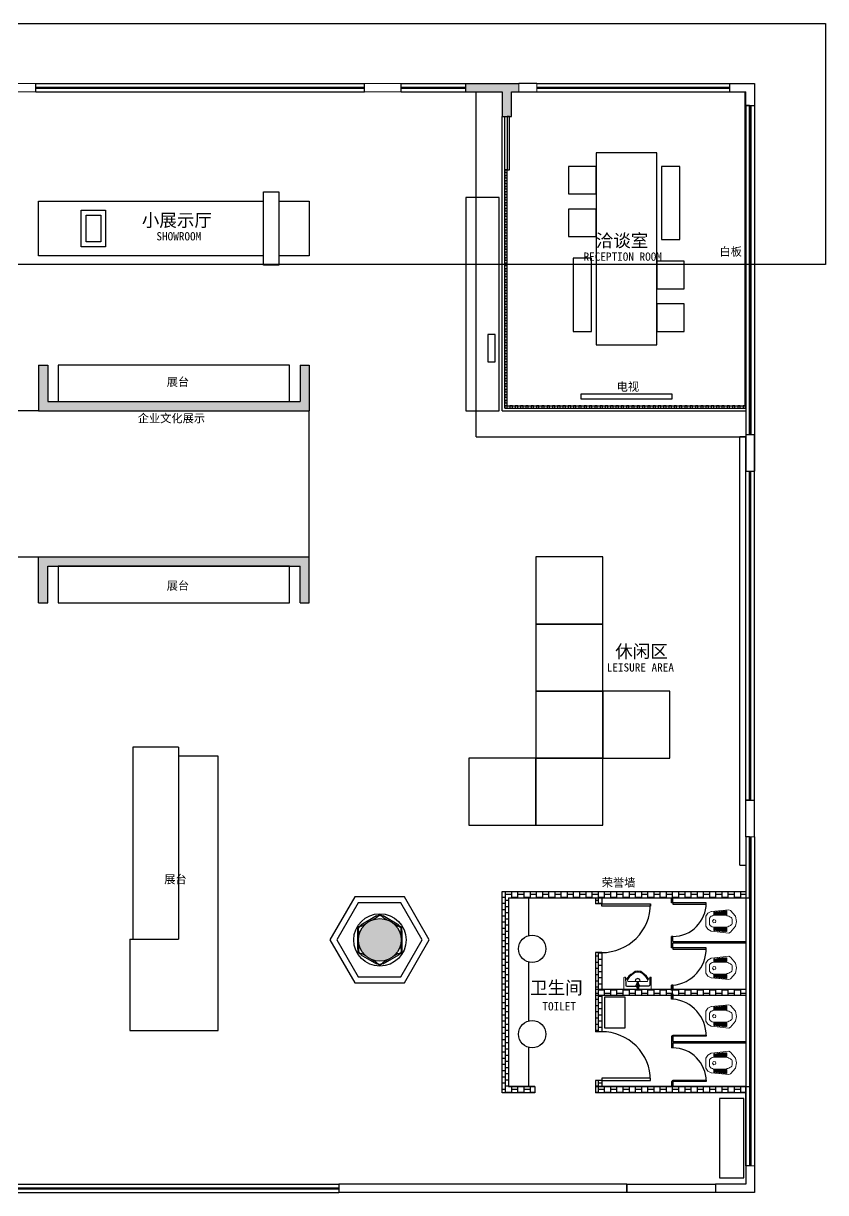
# Model space of a CAD drawing. Header units: millimetres. Extents: x 5625199 to 7433318, y -3316392 to -2552493.
# Drawn here: x 6114586 to 6127761, y -2654519 to -2635334 of the extents above; entities that cross this region are included whole.
import ezdxf

# ---------------------------------------------------------------- set-up
doc = ezdxf.new("R2010")
doc.units = ezdxf.units.MM
for name, color, linetype in [('155', 155, 'Continuous'), ('250', 250, 'Continuous'), ('PL-固定家具', 155, 'Continuous'), ('PL-固定落地', 155, 'Continuous'), ('PL-文字标注', 2, 'Continuous'), ('PL-新建墙体', 5, 'Continuous'), ('PL-活动家具', 15, 'Continuous'), ('PL-门', 4, 'Continuous')]:
    doc.layers.add(name, color=color, linetype=linetype)
doc.styles.add('黑体', font='simhei.ttf')
pattern_1 = [(90, (472834.33, -473759.71), (-101.6, 6e-15), []), (180, (472834.33, -473759.71), (-101.6, -50.8), [101.6, -101.6])]

# ---------------------------------------------------------------- blocks, each defined once
blk = doc.blocks.new('GRDRDRD')
at = {"lineweight": 9}
for points in [[(5099847, -2519310), (5099792, -2519279), (5099760, -2519231), (5099760, -2519145), (5099760, -2519066), (5099792, -2519018), (5099847, -2518987)], [(5099839, -2519073), (5099847, -2519066), (5099863, -2519058), (5099871, -2519058), (5099886, -2519050), (5100100, -2519050)], [(5099847, -2518987), (5099855, -2518987)], [(5100139, -2518955), (5099855, -2518987)], [(5100100, -2519050), (5100107, -2519050)], [(5100107, -2519050), (5100123, -2519058), (5100139, -2519066), (5100155, -2519073), (5100163, -2519081), (5100178, -2519089), (5100186, -2519097)], [(5100139, -2518955), (5100163, -2518971)], [(5100163, -2518971), (5100250, -2519066), (5100265, -2519145), (5100250, -2519231), (5100163, -2519326)], [(5099823, -2519097), (5099839, -2519073)], [(5099823, -2519200), (5099823, -2519097)], [(5099839, -2519223), (5099823, -2519200)], [(5100107, -2519247), (5100100, -2519247), (5099886, -2519247), (5099871, -2519239), (5099863, -2519239), (5099847, -2519231), (5099839, -2519223)], [(5100107, -2519239), (5100100, -2519247)], [(5100186, -2519200), (5100178, -2519208), (5100163, -2519216), (5100155, -2519223), (5100139, -2519231), (5100123, -2519239), (5100107, -2519239)], [(5100186, -2519097), (5100194, -2519113)], [(5100194, -2519176), (5100186, -2519200)], [(5100194, -2519176), (5100194, -2519113)], [(5100139, -2519334), (5099855, -2519310), (5099847, -2519310)], [(5100163, -2519326), (5100139, -2519334)]]:
    blk.add_lwpolyline(points, dxfattribs=at)
at = {"lineweight": 13}
for points in [[(5099894, -2518995), (5099910, -2518995), (5099910, -2519042), (5099894, -2519042)], [(5099926, -2518995), (5099942, -2518995), (5099942, -2519042), (5099926, -2519042)], [(5099950, -2518995), (5099965, -2518987), (5099965, -2519042), (5099950, -2519042)], [(5099981, -2518987), (5099997, -2518987), (5099997, -2519042), (5099981, -2519042)], [(5100013, -2518987), (5100021, -2518987), (5100021, -2519042), (5100013, -2519042)], [(5100052, -2519042), (5100036, -2519042), (5100036, -2518979), (5100052, -2518979)], [(5100084, -2519042), (5100068, -2519042), (5100068, -2518979), (5100084, -2518979)], [(5100107, -2519042), (5100100, -2519042), (5100100, -2518979), (5100107, -2518979)], [(5099894, -2519176), (5099878, -2519168), (5099871, -2519152), (5099878, -2519129), (5099894, -2519121), (5099918, -2519129), (5099926, -2519152), (5099918, -2519168)], [(5100084, -2519318), (5100068, -2519318), (5100068, -2519255), (5100084, -2519255)], [(5100100, -2519318), (5100100, -2519255), (5100107, -2519255), (5100107, -2519318)]]:
    blk.add_lwpolyline(points, close=True, dxfattribs=at)
for points in [[(5099894, -2519302), (5099894, -2519255), (5099910, -2519255), (5099910, -2519302)], [(5099926, -2519302), (5099926, -2519255), (5099942, -2519255), (5099942, -2519302)], [(5099950, -2519302), (5099950, -2519255), (5099965, -2519255), (5099965, -2519302)], [(5099981, -2519310), (5099981, -2519255), (5099997, -2519255), (5099997, -2519310)], [(5100013, -2519310), (5100013, -2519255), (5100021, -2519255), (5100021, -2519310)], [(5100036, -2519310), (5100036, -2519255), (5100052, -2519255), (5100052, -2519318), (5100036, -2519310)], [(5099910, -2519302), (5099894, -2519302)], [(5099942, -2519302), (5099926, -2519302)], [(5099965, -2519302), (5099950, -2519302)], [(5099997, -2519310), (5099981, -2519310)], [(5100021, -2519310), (5100013, -2519310)]]:
    blk.add_lwpolyline(points, dxfattribs=at)
blk = doc.blocks.new('SFSEEE')
at = {"lineweight": 9}
for points in [[(5103261, -2495352), (5103269, -2495352), (5103269, -2495375), (5103261, -2495375), (5103072, -2495375), (5103072, -2494925), (5103261, -2494925), (5103269, -2494933), (5103269, -2494949), (5103261, -2494949)], [(5103198, -2495139), (5103198, -2495012), (5103198, -2494989), (5103222, -2494981), (5103238, -2494973)], [(5103246, -2494949), (5103238, -2494957), (5103238, -2494965), (5103238, -2494973), (5103269, -2494996), (5103293, -2495012), (5103317, -2495036), (5103340, -2495075), (5103364, -2495107), (5103364, -2495123), (5103372, -2495154), (5103364, -2495178), (5103364, -2495202), (5103340, -2495233), (5103317, -2495265), (5103293, -2495289), (5103269, -2495304), (5103238, -2495328), (5103238, -2495336), (5103238, -2495344), (5103246, -2495352)], [(5103238, -2495328), (5103222, -2495320), (5103198, -2495312), (5103198, -2495296), (5103198, -2495162)]]:
    blk.add_lwpolyline(points, dxfattribs=at)
at = {"lineweight": 25}
for points in [[(5103261, -2494949), (5103143, -2494957), (5103127, -2494957), (5103119, -2494973), (5103119, -2495123)], [(5103222, -2494981), (5103230, -2494989), (5103261, -2495012), (5103285, -2495028), (5103301, -2495044), (5103332, -2495083), (5103348, -2495107), (5103356, -2495131), (5103356, -2495154), (5103356, -2495170), (5103348, -2495194), (5103332, -2495225), (5103301, -2495257), (5103285, -2495273), (5103261, -2495289), (5103230, -2495312), (5103222, -2495320)], [(5103072, -2495146), (5103096, -2495146), (5103104, -2495139)], [(5103104, -2495162), (5103096, -2495162), (5103072, -2495162), (5103072, -2495139)], [(5103261, -2495352), (5103143, -2495352), (5103127, -2495344), (5103119, -2495328), (5103119, -2495178)], [(5103159, -2495139), (5103159, -2495131)], [(5103159, -2495162), (5103159, -2495154)], [(5103167, -2495146), (5103175, -2495146), (5103182, -2495146)], [(5103167, -2495154), (5103175, -2495154), (5103182, -2495154)], [(5103175, -2495162), (5103175, -2495154)], [(5103182, -2495146), (5103190, -2495146), (5103190, -2495139), (5103190, -2495162), (5103190, -2495139), (5103190, -2495162), (5103182, -2495154)], [(5103198, -2495194), (5103230, -2495186), (5103246, -2495154), (5103230, -2495115), (5103198, -2495107)]]:
    blk.add_lwpolyline(points, dxfattribs=at)
for points in [[(5103072, -2495139), (5103072, -2495162), (5103072, -2495146)], [(5103127, -2495123), (5103111, -2495131), (5103104, -2495154), (5103111, -2495170), (5103127, -2495178), (5103151, -2495170), (5103159, -2495154), (5103151, -2495131)], [(5103143, -2495154), (5103135, -2495146), (5103127, -2495146), (5103119, -2495154), (5103127, -2495162), (5103135, -2495162)], [(5103175, -2495162), (5103175, -2495139), (5103167, -2495139), (5103167, -2495162)]]:
    blk.add_lwpolyline(points, close=True, dxfattribs=at)
blk = doc.blocks.new('G$CFB626B85')
at = {"layer": 'PL-活动家具'}
for points in [[(1100, 3300), (2200, 3300), (2200, 4400), (1100, 4400)], [(1100, 2200), (2200, 2200), (2200, 3300), (1100, 3300)], [(1100, 1100), (2200, 1100), (2200, 2200), (1100, 2200)], [(2200, 1100), (3300, 1100), (3300, 2200), (2200, 2200)], [(0, 0), (1100, 0), (1100, 1100), (0, 1100)], [(1100, 0), (2200, 0), (2200, 1100), (1100, 1100)]]:
    blk.add_lwpolyline(points, close=True, dxfattribs=at)

msp = doc.modelspace()

# ---------------------------------------------------------------- hatches: boundary and pattern name
at = {"layer": 'PL-新建墙体'}
h = msp.add_hatch(dxfattribs=at)
h.set_pattern_fill('AR-B88', color=250, scale=0.5, angle=90)
h.set_pattern_definition(pattern_1)
h.paths.add_polyline_path([(6104680.9, -2641539.37), (6104180.9, -2641539.37), (6104180.9, -2641689.37), (6104180.91, -2642089.37), (6104820.9, -2642089.37), (6104820.9, -2641689.37), (6107432.02, -2641689.37), (6107432.02, -2640939.37), (6107282.02, -2640939.37), (6107282.02, -2641539.37), (6104820.9, -2641539.37)])
h.paths.add_polyline_path([(6104180.9, -2644089.37), (6104180.99, -2644239.37), (6104680.9, -2644239.37), (6104821.16, -2644239.37), (6107282.02, -2644239.37), (6107282.02, -2644839.37), (6107432.02, -2644839.37), (6107432.02, -2644089.37), (6104820.9, -2644089.37), (6104820.9, -2643689.37), (6104180.97, -2643689.37)])
h.paths.add_polyline_path([(6108032.02, -2644089.37), (6108032.02, -2644839.37), (6108182.02, -2644839.37), (6108182.02, -2644239.37), (6112285.64, -2644239.37), (6112285.64, -2644839.37), (6112435.64, -2644839.37), (6112435.64, -2644089.37)])
h.paths.add_polyline_path([(6112435.64, -2641689.37), (6112435.64, -2640939.37), (6112285.64, -2640939.37), (6112285.64, -2641539.37), (6108182.02, -2641539.37), (6108182.02, -2640939.37), (6108032.02, -2640939.37), (6108032.02, -2641689.37)])
h.paths.add_polyline_path([(6119280.92, -2641689.37), (6119280.92, -2640939.37), (6119130.92, -2640939.37), (6119130.92, -2641539.37), (6114985.64, -2641539.37), (6114985.64, -2640939.37), (6114835.64, -2640939.37), (6114835.64, -2641689.37)])
h.paths.add_polyline_path([(6114835.64, -2644089.37), (6114835.64, -2644839.37), (6114985.64, -2644839.37), (6114985.64, -2644239.37), (6119130.92, -2644239.37), (6119130.92, -2644839.37), (6119280.92, -2644839.37), (6119280.92, -2644089.37)])
h.paths.add_polyline_path([(6121850.28, -2636319.26), (6121850.28, -2636379.26), (6121850.28, -2636399.26), (6121850.28, -2636459.26), (6122450.28, -2636459.26), (6122450.28, -2636859.26), (6122600.28, -2636859.26), (6122600.28, -2636459.26), (6122720.87, -2636459.26), (6122720.87, -2636319.26)])
h.paths.add_polyline_path([(6120790.8, -2650372.82, 1), (6120090.8, -2650372.82, 1)])
h.paths.add_polyline_path([(6106670.87, -2652549.44, 1), (6105970.87, -2652549.44, 1)])
h = msp.add_hatch(dxfattribs=at)
h.set_pattern_fill('AR-B88', color=250, scale=0.5, angle=90)
h.set_pattern_definition(pattern_1)
h.paths.add_polyline_path([(6126450.45, -2649579.07), (6122450.28, -2649579.05), (6122450.28, -2652879.44), (6122984.49, -2652879.44), (6122984.49, -2652779.33), (6122550.49, -2652779.33), (6122550.49, -2649681.16), (6126450.45, -2649681.18)])
h.paths.add_polyline_path([(6126450.45, -2651180.24), (6123984.49, -2651180.24), (6123984.49, -2651280.24), (6126450.45, -2651280.24)])
h.paths.add_polyline_path([(6124084.49, -2651180.24), (6124084.49, -2650580.93), (6123984.49, -2650580.93), (6123984.49, -2651180.24)])
h.paths.add_polyline_path([(6123984.49, -2651280.24), (6123984.49, -2651879.34), (6124084.49, -2651879.34), (6124084.49, -2651280.24)])
h.paths.add_polyline_path([(6124084.49, -2649681.16), (6123984.49, -2649681.16), (6123984.49, -2649780.93), (6124084.49, -2649780.93), (6124084.49, -2649681.16)])
h.paths.add_polyline_path([(6124084.49, -2652779.33), (6124084.49, -2652679.34), (6123984.49, -2652679.34), (6123984.49, -2652779.33)])
h.paths.add_polyline_path([(6123984.49, -2652779.33), (6123984.49, -2652879.44), (6126450.44, -2652879.44), (6126450.44, -2652779.33), (6124084.49, -2652779.33)])

# ---------------------------------------------------------------- linework, layer by layer
at = {"color": 255, "lineweight": 9}
for p, q in [((6114188.78, -2636319.26), (6114788.78, -2636319.26)), ((6114188.78, -2636459.26), (6114788.78, -2636459.26)), ((6120188.78, -2636319.26), (6120788.78, -2636319.26)), ((6120188.78, -2636459.26), (6120788.78, -2636459.26)), ((6122720.87, -2636319.26), (6122720.87, -2636459.26)), ((6123020.87, -2636319.26), (6123020.87, -2636459.26)), ((6126590.46, -2648679.61), (6126450.45, -2648679.61)), ((6126590.46, -2654079.66), (6126450.46, -2654079.66)), ((6124495.45, -2654379.44), (6119767.71, -2654379.44)), ((6124495.45, -2654519.44), (6119767.71, -2654519.44))]:
    msp.add_line(p, q, dxfattribs=at)
at = {"color": 255}
for p, q in [((6114788.78, -2636459.26), (6114788.78, -2636319.26)), ((6120188.78, -2636459.26), (6120188.78, -2636319.26)), ((6120788.78, -2636459.26), (6120788.78, -2636319.26)), ((6126188.78, -2636459.26), (6126188.78, -2636319.26)), ((6119767.71, -2654379.44), (6119767.71, -2654519.44))]:
    msp.add_line(p, q, dxfattribs=at)
at = {"color": 250, "ltscale": 500}
for p, q in [((6114788.78, -2636319.26), (6120188.78, -2636319.26)), ((6114788.78, -2636459.26), (6120188.78, -2636459.26)), ((6120788.78, -2636319.26), (6121850.28, -2636319.26)), ((6120788.78, -2636459.26), (6121850.28, -2636459.26)), ((6123020.87, -2636319.26), (6126188.78, -2636319.26)), ((6123020.87, -2636459.26), (6126188.78, -2636459.26)), ((6126450.45, -2636679.44), (6126450.45, -2639847.35)), ((6126450.45, -2636679.44), (6126450.45, -2642079.44)), ((6126590.45, -2636679.44), (6126590.45, -2642079.44)), ((6126450.45, -2648079.44), (6126450.45, -2642679.44)), ((6126590.45, -2648079.44), (6126590.45, -2642679.44)), ((6126450.45, -2648679.61), (6126450.45, -2654079.61)), ((6126590.45, -2648679.61), (6126590.45, -2654079.61)), ((6107313.59, -2654379.44), (6119767.71, -2654379.44)), ((6107313.59, -2654519.44), (6119767.71, -2654519.44))]:
    msp.add_line(p, q, dxfattribs=at)
at = {"color": 3, "ltscale": 500}
for p, q in [((6114788.78, -2636379.26), (6120188.78, -2636379.26)), ((6114788.78, -2636399.26), (6120188.78, -2636399.26)), ((6120788.78, -2636379.26), (6121850.28, -2636379.26)), ((6120788.78, -2636399.26), (6121850.28, -2636399.26)), ((6123020.87, -2636379.26), (6126188.78, -2636379.26)), ((6123020.87, -2636399.26), (6126188.78, -2636399.26)), ((6126510.45, -2636679.44), (6126510.45, -2642079.44)), ((6126530.45, -2636679.44), (6126530.45, -2642079.44)), ((6126510.45, -2648079.44), (6126510.45, -2642679.44)), ((6126530.45, -2648079.44), (6126530.45, -2642679.44)), ((6126510.45, -2648679.61), (6126510.45, -2654079.61)), ((6126530.45, -2648679.61), (6126530.45, -2654079.61)), ((6107313.59, -2654439.44), (6119767.71, -2654439.44)), ((6107313.59, -2654459.44), (6119767.71, -2654459.44))]:
    msp.add_line(p, q, dxfattribs=at)
at = {"color": 255, "ltscale": 500}
for p, q in [((6123020.87, -2636319.26), (6122720.87, -2636319.26)), ((6122720.87, -2636459.26), (6123020.87, -2636459.26)), ((6126188.78, -2636319.26), (6126590.47, -2636319.26)), ((6126188.78, -2636459.26), (6126450.46, -2636459.26)), ((6126450.45, -2636679.44), (6126450.46, -2636459.26)), ((6126590.47, -2636319.26), (6126590.45, -2636679.44)), ((6126450.45, -2636679.44), (6126590.45, -2636679.44)), ((6126450.45, -2642079.44), (6126590.45, -2642079.44)), ((6126450.45, -2642679.44), (6126590.45, -2642679.44)), ((6126450.44, -2648079.44), (6126590.45, -2648079.44)), ((6124495.45, -2654379.44), (6124495.45, -2654519.44)), ((6125954.64, -2654379.44), (6125954.64, -2654519.44))]:
    msp.add_line(p, q, dxfattribs=at)
at = {"ltscale": 500}
for p, q in [((6126450.45, -2642079.44), (6126450.45, -2642679.44)), ((6126450.45, -2642679.44), (6126450.45, -2642124.37)), ((6126590.45, -2642079.44), (6126590.45, -2642679.44)), ((6126590.45, -2642679.44), (6126590.45, -2642079.44)), ((6126450.45, -2648679.61), (6126450.45, -2648079.44)), ((6126590.45, -2648679.61), (6126590.45, -2648079.44)), ((6122450.28, -2652879.44), (6122450.28, -2650976.79)), ((6126450.46, -2652779.33), (6123984.49, -2652779.33)), ((6126450.46, -2652879.44), (6126450.46, -2652879.44)), ((6126450.46, -2654079.66), (6126450.46, -2654379.44)), ((6126590.46, -2654079.66), (6126590.46, -2654519.44)), ((6124495.45, -2654379.44), (6119767.71, -2654379.44)), ((6126450.46, -2654379.44), (6125954.64, -2654379.44)), ((6124495.45, -2654519.44), (6119767.71, -2654519.44)), ((6126590.46, -2654519.44), (6125954.64, -2654519.44))]:
    msp.add_line(p, q, dxfattribs=at)
at = {"layer": '155', "color": 6, "ltscale": 500}
msp.add_lwpolyline([(6098059.96, -2635333.86), (6127761.28, -2635333.86), (6127761.28, -2639288.42), (6098059.96, -2639288.42)], close=True, dxfattribs=at)
at = {"layer": '250', "ltscale": 500}
for p, q in [((6114835.64, -2641689.37), (6112435.64, -2641689.37)), ((6119280.92, -2644089.37), (6119280.92, -2641689.37)), ((6112435.64, -2644089.37), (6114835.64, -2644089.37))]:
    msp.add_line(p, q, dxfattribs=at)
msp.add_lwpolyline([(6124495.45, -2654379.44), (6125954.64, -2654379.44), (6125954.64, -2654519.44), (6124495.45, -2654519.44)], close=True, dxfattribs=at)
at = {"layer": 'PL-固定家具', "ltscale": 500}
for p, q in [((6122490.28, -2641649.37), (6122490.28, -2637739.26)), ((6122530.28, -2641609.37), (6122530.28, -2637739.26)), ((6122490.28, -2641649.37), (6126450.45, -2641649.37)), ((6122530.28, -2641609.37), (6126450.45, -2641609.37)), ((6125230.47, -2649765.94), (6125230.47, -2649681.17)), ((6125250.47, -2649765.94), (6125250.47, -2649681.17)), ((6125250.47, -2649765.94), (6125230.47, -2649765.94)), ((6125230.47, -2650505.47), (6125230.47, -2650315.94)), ((6125250.47, -2650315.94), (6125230.47, -2650315.94)), ((6125250.47, -2650400.71), (6125250.47, -2650315.94)), ((6125250.47, -2650400.71), (6126450.47, -2650400.71)), ((6125250.47, -2650505.47), (6125250.47, -2650420.71)), ((6125250.47, -2650420.71), (6126450.47, -2650420.71)), ((6125250.47, -2650505.47), (6125230.47, -2650505.47)), ((6125230.47, -2651200.26), (6125230.47, -2651115.47)), ((6125230.47, -2651115.47), (6125230.47, -2651200.24)), ((6125250.47, -2651115.47), (6125230.47, -2651115.47)), ((6125250.47, -2651200.26), (6125250.47, -2651115.47)), ((6125250.47, -2651115.47), (6125250.47, -2651200.24)), ((6125230.47, -2651260.01), (6125230.47, -2651344.8)), ((6125230.47, -2651344.8), (6125230.47, -2651260.03)), ((6125250.47, -2651344.8), (6125230.47, -2651344.8)), ((6125250.47, -2651260.01), (6125250.47, -2651344.8)), ((6125250.47, -2651344.8), (6125250.47, -2651260.03)), ((6125230.47, -2651954.8), (6125230.47, -2652144.33)), ((6125250.47, -2651954.8), (6125230.47, -2651954.8)), ((6125250.47, -2651954.8), (6125250.47, -2652039.56)), ((6125250.47, -2652144.33), (6125230.47, -2652144.33)), ((6125250.47, -2652039.56), (6126450.47, -2652039.56)), ((6125250.47, -2652059.56), (6125250.47, -2652144.33)), ((6125250.47, -2652059.56), (6126450.47, -2652059.56)), ((6125230.47, -2652694.33), (6125230.47, -2652779.1)), ((6125250.47, -2652694.33), (6125230.47, -2652694.33)), ((6125250.47, -2652694.33), (6125250.47, -2652779.1))]:
    msp.add_line(p, q, dxfattribs=at)
at = {"layer": 'PL-固定家具', "color": 8}
for p, q in [((6120390.1, -2649984.77), (6120430.8, -2649962.57)), ((6120394.89, -2649993.55), (6120435.59, -2649971.35)), ((6120486.7, -2649993.55), (6120446.01, -2649971.35)), ((6120491.49, -2649984.77), (6120450.79, -2649962.57)), ((6120079.39, -2650222.69), (6120080.52, -2650176.35)), ((6120089.39, -2650222.94), (6120090.51, -2650176.6)), ((6120130.08, -2650134.89), (6120090.51, -2650159.04)), ((6120135.29, -2650143.42), (6120095.72, -2650167.57)), ((6120746.3, -2650143.42), (6120785.87, -2650167.57)), ((6120751.51, -2650134.89), (6120791.08, -2650159.04)), ((6120792.21, -2650222.94), (6120791.08, -2650176.6)), ((6120802.21, -2650222.69), (6120801.08, -2650176.35)), ((6120079.39, -2650522.94), (6120080.52, -2650569.28)), ((6120089.39, -2650522.69), (6120090.51, -2650569.04)), ((6120130.08, -2650610.74), (6120090.51, -2650586.6)), ((6120135.29, -2650602.21), (6120095.72, -2650578.06)), ((6120746.3, -2650602.21), (6120785.87, -2650578.06)), ((6120751.51, -2650610.74), (6120791.08, -2650586.6)), ((6120792.21, -2650522.69), (6120791.08, -2650569.04)), ((6120802.21, -2650522.94), (6120801.08, -2650569.28)), ((6120390.1, -2650760.87), (6120430.8, -2650783.06)), ((6120394.89, -2650752.09), (6120435.59, -2650774.28)), ((6120486.7, -2650752.09), (6120446.01, -2650774.28)), ((6120491.49, -2650760.87), (6120450.79, -2650783.06))]:
    msp.add_line(p, q, dxfattribs=at)
at = {"layer": 'PL-固定家具', "color": 250, "ltscale": 500}
for points in [[(6122530.28, -2637739.37), (6122490.28, -2637739.37), (6122490.28, -2637779.37), (6122530.28, -2637779.37)], [(6122530.28, -2637829.37), (6122490.28, -2637829.37), (6122490.28, -2637869.37), (6122530.28, -2637869.37)], [(6122530.28, -2637919.37), (6122490.28, -2637919.37), (6122490.28, -2637959.37), (6122530.28, -2637959.37)], [(6122530.28, -2638009.37), (6122490.28, -2638009.37), (6122490.28, -2638049.37), (6122530.28, -2638049.37)], [(6122530.28, -2638099.37), (6122490.28, -2638099.37), (6122490.28, -2638139.37), (6122530.28, -2638139.37)], [(6122530.28, -2638189.37), (6122490.28, -2638189.37), (6122490.28, -2638229.37), (6122530.28, -2638229.37)], [(6122530.28, -2638279.37), (6122490.28, -2638279.37), (6122490.28, -2638319.37), (6122530.28, -2638319.37)], [(6122530.28, -2638369.37), (6122490.28, -2638369.37), (6122490.28, -2638409.37), (6122530.28, -2638409.37)], [(6122530.28, -2638459.37), (6122490.28, -2638459.37), (6122490.28, -2638499.37), (6122530.28, -2638499.37)], [(6122530.28, -2638549.37), (6122490.28, -2638549.37), (6122490.28, -2638589.37), (6122530.28, -2638589.37)], [(6122530.28, -2638639.37), (6122490.28, -2638639.37), (6122490.28, -2638679.37), (6122530.28, -2638679.37)], [(6122530.28, -2638729.37), (6122490.28, -2638729.37), (6122490.28, -2638769.37), (6122530.28, -2638769.37)], [(6122530.28, -2638819.37), (6122490.28, -2638819.37), (6122490.28, -2638859.37), (6122530.28, -2638859.37)], [(6122530.28, -2638909.37), (6122490.28, -2638909.37), (6122490.28, -2638949.37), (6122530.28, -2638949.37)], [(6122530.28, -2638999.37), (6122490.28, -2638999.37), (6122490.28, -2639039.37), (6122530.28, -2639039.37)], [(6122530.28, -2639089.37), (6122490.28, -2639089.37), (6122490.28, -2639129.37), (6122530.28, -2639129.37)], [(6122530.28, -2639179.37), (6122490.28, -2639179.37), (6122490.28, -2639219.37), (6122530.28, -2639219.37)], [(6122530.28, -2639269.37), (6122490.28, -2639269.37), (6122490.28, -2639309.37), (6122530.28, -2639309.37)], [(6122530.28, -2639359.37), (6122490.28, -2639359.37), (6122490.28, -2639399.37), (6122530.28, -2639399.37)], [(6122530.28, -2639449.37), (6122490.28, -2639449.37), (6122490.28, -2639489.37), (6122530.28, -2639489.37)], [(6122530.28, -2639539.37), (6122490.28, -2639539.37), (6122490.28, -2639579.37), (6122530.28, -2639579.37)], [(6122530.28, -2639629.37), (6122490.28, -2639629.37), (6122490.28, -2639669.37), (6122530.28, -2639669.37)], [(6122530.28, -2639719.37), (6122490.28, -2639719.37), (6122490.28, -2639759.37), (6122530.28, -2639759.37)], [(6122530.28, -2639809.37), (6122490.28, -2639809.37), (6122490.28, -2639849.37), (6122530.28, -2639849.37)], [(6122530.28, -2639899.37), (6122490.28, -2639899.37), (6122490.28, -2639939.37), (6122530.28, -2639939.37)], [(6122530.28, -2639989.37), (6122490.28, -2639989.37), (6122490.28, -2640029.37), (6122530.28, -2640029.37)], [(6122530.28, -2640079.37), (6122490.28, -2640079.37), (6122490.28, -2640119.37), (6122530.28, -2640119.37)], [(6122530.28, -2640169.37), (6122490.28, -2640169.37), (6122490.28, -2640209.37), (6122530.28, -2640209.37)], [(6122530.28, -2640259.37), (6122490.28, -2640259.37), (6122490.28, -2640299.37), (6122530.28, -2640299.37)], [(6122530.28, -2640349.37), (6122490.28, -2640349.37), (6122490.28, -2640389.37), (6122530.28, -2640389.37)], [(6122530.28, -2640439.37), (6122490.28, -2640439.37), (6122490.28, -2640479.37), (6122530.28, -2640479.37)], [(6122530.28, -2640529.37), (6122490.28, -2640529.37), (6122490.28, -2640569.37), (6122530.28, -2640569.37)], [(6122530.28, -2640619.37), (6122490.28, -2640619.37), (6122490.28, -2640659.37), (6122530.28, -2640659.37)], [(6122530.28, -2640709.37), (6122490.28, -2640709.37), (6122490.28, -2640749.37), (6122530.28, -2640749.37)], [(6122530.28, -2640799.37), (6122490.28, -2640799.37), (6122490.28, -2640839.37), (6122530.28, -2640839.37)], [(6122530.28, -2640889.37), (6122490.28, -2640889.37), (6122490.28, -2640929.37), (6122530.28, -2640929.37)], [(6122530.28, -2640979.37), (6122490.28, -2640979.37), (6122490.28, -2641019.37), (6122530.28, -2641019.37)], [(6122530.28, -2641069.37), (6122490.28, -2641069.37), (6122490.28, -2641109.37), (6122530.28, -2641109.37)], [(6122530.28, -2641159.37), (6122490.28, -2641159.37), (6122490.28, -2641199.37), (6122530.28, -2641199.37)], [(6122530.28, -2641249.37), (6122490.28, -2641249.37), (6122490.28, -2641289.37), (6122530.28, -2641289.37)], [(6122530.28, -2641339.37), (6122490.28, -2641339.37), (6122490.28, -2641379.37), (6122530.28, -2641379.37)], [(6122530.28, -2641429.37), (6122490.28, -2641429.37), (6122490.28, -2641469.37), (6122530.28, -2641469.37)], [(6122530.28, -2641519.37), (6122490.28, -2641519.37), (6122490.28, -2641559.37), (6122530.28, -2641559.37)], [(6122617.28, -2641609.37), (6122577.28, -2641609.37), (6122577.28, -2641649.37), (6122617.28, -2641649.37)], [(6122704.28, -2641609.37), (6122664.28, -2641609.37), (6122664.28, -2641649.37), (6122704.28, -2641649.37)], [(6122791.28, -2641609.37), (6122751.28, -2641609.37), (6122751.28, -2641649.37), (6122791.28, -2641649.37)], [(6122878.28, -2641609.37), (6122838.28, -2641609.37), (6122838.28, -2641649.37), (6122878.28, -2641649.37)], [(6122965.28, -2641609.37), (6122925.28, -2641609.37), (6122925.28, -2641649.37), (6122965.28, -2641649.37)], [(6123052.28, -2641609.37), (6123012.28, -2641609.37), (6123012.28, -2641649.37), (6123052.28, -2641649.37)], [(6123139.28, -2641609.37), (6123099.28, -2641609.37), (6123099.28, -2641649.37), (6123139.28, -2641649.37)], [(6123226.28, -2641609.37), (6123186.28, -2641609.37), (6123186.28, -2641649.37), (6123226.28, -2641649.37)], [(6123313.28, -2641609.37), (6123273.28, -2641609.37), (6123273.28, -2641649.37), (6123313.28, -2641649.37)], [(6123400.28, -2641609.37), (6123360.28, -2641609.37), (6123360.28, -2641649.37), (6123400.28, -2641649.37)], [(6123487.28, -2641609.37), (6123447.28, -2641609.37), (6123447.28, -2641649.37), (6123487.28, -2641649.37)], [(6123574.28, -2641609.37), (6123534.28, -2641609.37), (6123534.28, -2641649.37), (6123574.28, -2641649.37)], [(6123661.28, -2641609.37), (6123621.28, -2641609.37), (6123621.28, -2641649.37), (6123661.28, -2641649.37)], [(6123748.28, -2641609.37), (6123708.28, -2641609.37), (6123708.28, -2641649.37), (6123748.28, -2641649.37)], [(6123835.28, -2641609.37), (6123795.28, -2641609.37), (6123795.28, -2641649.37), (6123835.28, -2641649.37)], [(6123922.28, -2641609.37), (6123882.28, -2641609.37), (6123882.28, -2641649.37), (6123922.28, -2641649.37)], [(6124009.28, -2641609.37), (6123969.28, -2641609.37), (6123969.28, -2641649.37), (6124009.28, -2641649.37)], [(6124096.28, -2641609.37), (6124056.28, -2641609.37), (6124056.28, -2641649.37), (6124096.28, -2641649.37)], [(6124183.28, -2641609.37), (6124143.28, -2641609.37), (6124143.28, -2641649.37), (6124183.28, -2641649.37)], [(6124270.28, -2641609.37), (6124230.28, -2641609.37), (6124230.28, -2641649.37), (6124270.28, -2641649.37)], [(6124357.28, -2641609.37), (6124317.28, -2641609.37), (6124317.28, -2641649.37), (6124357.28, -2641649.37)], [(6124444.28, -2641609.37), (6124404.28, -2641609.37), (6124404.28, -2641649.37), (6124444.28, -2641649.37)], [(6124531.28, -2641609.37), (6124491.28, -2641609.37), (6124491.28, -2641649.37), (6124531.28, -2641649.37)], [(6124618.28, -2641609.37), (6124578.28, -2641609.37), (6124578.28, -2641649.37), (6124618.28, -2641649.37)], [(6124705.28, -2641609.37), (6124665.28, -2641609.37), (6124665.28, -2641649.37), (6124705.28, -2641649.37)], [(6124792.28, -2641609.37), (6124752.28, -2641609.37), (6124752.28, -2641649.37), (6124792.28, -2641649.37)], [(6124879.28, -2641609.37), (6124839.28, -2641609.37), (6124839.28, -2641649.37), (6124879.28, -2641649.37)], [(6124966.28, -2641609.37), (6124926.28, -2641609.37), (6124926.28, -2641649.37), (6124966.28, -2641649.37)], [(6125053.28, -2641609.37), (6125013.28, -2641609.37), (6125013.28, -2641649.37), (6125053.28, -2641649.37)], [(6125140.28, -2641609.37), (6125100.28, -2641609.37), (6125100.28, -2641649.37), (6125140.28, -2641649.37)], [(6125227.28, -2641609.37), (6125187.28, -2641609.37), (6125187.28, -2641649.37), (6125227.28, -2641649.37)], [(6125314.28, -2641609.37), (6125274.28, -2641609.37), (6125274.28, -2641649.37), (6125314.28, -2641649.37)], [(6125401.28, -2641609.37), (6125361.28, -2641609.37), (6125361.28, -2641649.37), (6125401.28, -2641649.37)], [(6125488.28, -2641609.37), (6125448.28, -2641609.37), (6125448.28, -2641649.37), (6125488.28, -2641649.37)], [(6125575.28, -2641609.37), (6125535.28, -2641609.37), (6125535.28, -2641649.37), (6125575.28, -2641649.37)], [(6125662.28, -2641609.37), (6125622.28, -2641609.37), (6125622.28, -2641649.37), (6125662.28, -2641649.37)], [(6125749.28, -2641609.37), (6125709.28, -2641609.37), (6125709.28, -2641649.37), (6125749.28, -2641649.37)], [(6125836.28, -2641609.37), (6125796.28, -2641609.37), (6125796.28, -2641649.37), (6125836.28, -2641649.37)], [(6125923.28, -2641609.37), (6125883.28, -2641609.37), (6125883.28, -2641649.37), (6125923.28, -2641649.37)], [(6126010.28, -2641609.37), (6125970.28, -2641609.37), (6125970.28, -2641649.37), (6126010.28, -2641649.37)], [(6126097.28, -2641609.37), (6126057.28, -2641609.37), (6126057.28, -2641649.37), (6126097.28, -2641649.37)], [(6126184.28, -2641609.37), (6126144.28, -2641609.37), (6126144.28, -2641649.37), (6126184.28, -2641649.37)], [(6126271.28, -2641609.37), (6126231.28, -2641609.37), (6126231.28, -2641649.37), (6126271.28, -2641649.37)], [(6126358.28, -2641609.37), (6126318.28, -2641609.37), (6126318.28, -2641649.37), (6126358.28, -2641649.37)], [(6126445.28, -2641609.37), (6126405.28, -2641609.37), (6126405.28, -2641649.37), (6126445.28, -2641649.37)]]:
    msp.add_lwpolyline(points, close=True, dxfattribs=at)
at = {"layer": 'PL-固定家具'}
msp.add_lwpolyline([(6122215.28, -2640889.37), (6122335.28, -2640889.37), (6122335.28, -2640439.37), (6122215.28, -2640439.37)], close=True, dxfattribs=at)
at = {"layer": 'PL-固定家具', "ltscale": 500}
msp.add_lwpolyline([(6122530.28, -2641609.37), (6122490.28, -2641609.37), (6122490.28, -2641649.37), (6122530.28, -2641649.37)], close=True, dxfattribs=at)
at = {"layer": 'PL-固定家具', "color": 8}
for points in [[(6120310.89, -2650047.82), (6120397.5, -2649997.82), (6120387.5, -2649980.5), (6120127.69, -2650130.5), (6120137.69, -2650147.82), (6120224.29, -2650097.82)], [(6120657.3, -2650097.82), (6120743.91, -2650147.82), (6120753.91, -2650130.5), (6120494.1, -2649980.5), (6120484.1, -2649997.82), (6120570.7, -2650047.82)], [(6120094.39, -2650322.82), (6120094.39, -2650222.82), (6120074.39, -2650222.82), (6120074.39, -2650522.82), (6120094.39, -2650522.82), (6120094.39, -2650422.82)], [(6120787.21, -2650422.82), (6120787.21, -2650522.82), (6120807.21, -2650522.82), (6120807.21, -2650222.82), (6120787.21, -2650222.82), (6120787.21, -2650322.82)], [(6120224.29, -2650647.82), (6120137.69, -2650597.82), (6120127.69, -2650615.14), (6120387.5, -2650765.14), (6120397.5, -2650747.82), (6120310.89, -2650697.82)], [(6120570.7, -2650697.82), (6120484.1, -2650747.82), (6120494.1, -2650765.14), (6120753.91, -2650615.14), (6120743.91, -2650597.82), (6120657.3, -2650647.82)]]:
    msp.add_lwpolyline(points, dxfattribs=at)
at = {"layer": 'PL-固定家具', "color": 250}
msp.add_circle((6120440.8, -2650372.82), 430, dxfattribs=at)
at = {"layer": 'PL-固定家具'}
for centre in [(6120440.8, -2649962.82), (6120085.73, -2650167.82), (6120795.87, -2650167.82), (6120085.73, -2650577.82), (6120795.87, -2650577.82), (6120440.8, -2650782.82)]:
    msp.add_circle(centre, 10, dxfattribs=at)
at = {"layer": 'PL-固定落地', "color": 250, "ltscale": 500}
for p, q in [((6122020.28, -2642119.37), (6122020.28, -2636459.26)), ((6122490.28, -2637739.37), (6122490.28, -2636859.26)), ((6122020.28, -2642119.37), (6126450.45, -2642119.37))]:
    msp.add_line(p, q, dxfattribs=at)
at = {"layer": 'PL-固定落地', "color": 8, "ltscale": 500}
for q in [(6122450.28, -2636859.26), (6126450.45, -2641689.37)]:
    msp.add_line((6122450.28, -2641689.37), q, dxfattribs=at)
at = {"layer": 'PL-固定落地', "ltscale": 500}
msp.add_line((6122490.28, -2637739.26), (6122530.28, -2637739.26), dxfattribs=at)
at = {"layer": 'PL-固定落地', "color": 155, "ltscale": 500}
for p, q in [((6126350.45, -2649149.07), (6126350.45, -2642119.37)), ((6126450.45, -2642119.37), (6126350.45, -2642119.37)), ((6126350.45, -2649149.07), (6126450.44, -2649149.07))]:
    msp.add_line(p, q, dxfattribs=at)
msp.add_lwpolyline([(6121850.28, -2638189.37), (6121850.28, -2641689.37), (6122400.28, -2641689.37), (6122400.28, -2638189.37)], close=True, dxfattribs=at)
at = {"layer": 'PL-新建墙体'}
for p, q in [((6121850.28, -2636459.26), (6121850.28, -2636319.26)), ((6121850.28, -2636319.26), (6122720.87, -2636319.26)), ((6121850.28, -2636459.26), (6122450.28, -2636459.26)), ((6122450.28, -2636459.26), (6122450.28, -2636859.26)), ((6122600.28, -2636859.26), (6122600.28, -2636459.26)), ((6122600.28, -2636459.26), (6122720.8, -2636459.26)), ((6122450.28, -2636859.26), (6122600.28, -2636859.26)), ((6114835.64, -2640939.37), (6114835.64, -2641689.37)), ((6114835.64, -2640939.37), (6114985.64, -2640939.37)), ((6114985.64, -2640939.37), (6114985.64, -2641539.37)), ((6119130.92, -2640939.37), (6119280.92, -2640939.37)), ((6119130.92, -2640939.37), (6119130.92, -2641539.37)), ((6119280.92, -2640939.37), (6119280.92, -2641689.37)), ((6114985.64, -2641539.37), (6119130.92, -2641539.37)), ((6114835.64, -2641689.37), (6119280.92, -2641689.37)), ((6114835.64, -2644089.37), (6119280.92, -2644089.37)), ((6114835.64, -2644839.37), (6114835.64, -2644089.37)), ((6119280.92, -2644839.37), (6119280.92, -2644089.37)), ((6114985.64, -2644239.37), (6119130.92, -2644239.37)), ((6114985.64, -2644839.37), (6114985.64, -2644239.37)), ((6119130.92, -2644839.37), (6119130.92, -2644239.37)), ((6114835.64, -2644839.37), (6114985.64, -2644839.37)), ((6119130.92, -2644839.37), (6119280.92, -2644839.37)), ((6122450.28, -2649579.05), (6126450.44, -2649579.07)), ((6122450.28, -2652879.44), (6122450.28, -2649579.05)), ((6122550.49, -2649681.16), (6126450.44, -2649681.18)), ((6122550.49, -2649681.16), (6122550.49, -2652779.33)), ((6123984.49, -2649681.16), (6123984.49, -2649780.93)), ((6124084.49, -2649681.16), (6124084.49, -2649780.93)), ((6124084.49, -2649780.93), (6123984.49, -2649780.93)), ((6123984.49, -2650580.93), (6123984.49, -2651879.34)), ((6124084.49, -2650580.93), (6123984.49, -2650580.93)), ((6124084.49, -2650580.93), (6124084.49, -2651181.06)), ((6123984.49, -2651180.24), (6126450.46, -2651180.24)), ((6123984.49, -2651280.24), (6126450.46, -2651280.24)), ((6124084.49, -2651279.43), (6124084.49, -2651879.34)), ((6124084.49, -2651879.34), (6123984.49, -2651879.34)), ((6122984.49, -2652779.33), (6122550.49, -2652779.33)), ((6122550.49, -2652779.33), (6122984.49, -2652779.33)), ((6122984.49, -2652779.33), (6122984.49, -2652879.44)), ((6123984.49, -2652679.34), (6123984.49, -2652779.33)), ((6124084.49, -2652679.34), (6123984.49, -2652679.34)), ((6123984.49, -2652779.33), (6126450.46, -2652779.33)), ((6123984.49, -2652779.33), (6123984.49, -2652879.44)), ((6124084.49, -2652679.34), (6124084.49, -2652779.33)), ((6122984.49, -2652879.44), (6122450.28, -2652879.44)), ((6126450.46, -2652879.44), (6123984.49, -2652879.44))]:
    msp.add_line(p, q, dxfattribs=at)
for points in [[(6126450.45, -2642079.44), (6126510.45, -2642079.44), (6126510.45, -2636679.44), (6126450.45, -2636679.44)], [(6126450.45, -2642679.44), (6126510.45, -2642679.44), (6126510.45, -2648079.44), (6126450.45, -2648079.44)], [(6126510.45, -2648679.61), (6126450.44, -2648679.61), (6126450.44, -2649681.18), (6126510.45, -2649681.18)], [(6126450.44, -2652779.33), (6126510.45, -2652779.33), (6126510.45, -2654079.61), (6126450.44, -2654079.61)]]:
    msp.add_lwpolyline(points, close=True, dxfattribs=at)
msp.add_circle((6120440.8, -2650372.82), 350, dxfattribs=at)
at = {"layer": 'PL-活动家具', "color": 250}
msp.add_line((6126440.45, -2641609.37), (6126440.46, -2636459.26), dxfattribs=at)
at = {"layer": 'PL-活动家具'}
for p, q in [((6116383.28, -2647209.41), (6116383.28, -2650359.41)), ((6117133.28, -2647209.41), (6116383.28, -2647209.41)), ((6117133.28, -2647209.41), (6117133.28, -2650359.41)), ((6117783.28, -2647359.41), (6117133.28, -2647359.41)), ((6117783.28, -2651859.41), (6117783.28, -2647359.41)), ((6122884.5, -2650301.61), (6122884.51, -2649681.16)), ((6116333.28, -2650359.41), (6116333.28, -2651859.41)), ((6116333.28, -2650359.41), (6117133.28, -2650359.41)), ((6122884.5, -2651702.24), (6122884.5, -2650736.24)), ((6116333.28, -2651859.41), (6117783.28, -2651859.41)), ((6122884.49, -2652779.33), (6122884.5, -2652136.87))]:
    msp.add_line(p, q, dxfattribs=at)
for points in [[(6123990.36, -2637459.37), (6123990.36, -2640609.37), (6124990.36, -2640609.37), (6124990.36, -2637459.37)], [(6118780.92, -2638099.32), (6118780.92, -2639299.32), (6118530.92, -2639299.32), (6118530.92, -2638099.32)], [(6115935.64, -2638999.32), (6115535.64, -2638999.32), (6115535.64, -2638399.32), (6115935.64, -2638399.32)], [(6115158.28, -2641539.37), (6118958.28, -2641539.37), (6118958.28, -2640939.37), (6115158.28, -2640939.37)], [(6123740.36, -2641496.9), (6125240.36, -2641496.9), (6125240.36, -2641416.9), (6123740.36, -2641416.9)], [(6115158.28, -2644839.37), (6118958.28, -2644839.37), (6118958.28, -2644239.37), (6115158.28, -2644239.37)], [(6120027.08, -2649667), (6119619.34, -2650373.22), (6120027.08, -2651079.44), (6120842.55, -2651079.44), (6121250.28, -2650373.22), (6120842.55, -2649667)], [(6120084.81, -2649767), (6119734.81, -2650373.22), (6120084.81, -2650979.44), (6120784.81, -2650979.44), (6121134.81, -2650373.22), (6120784.81, -2649767)], [(6124136.16, -2651305.45), (6124462.68, -2651305.45), (6124462.68, -2651822.58), (6124136.16, -2651822.58)], [(6126015.71, -2652976.11), (6126015.71, -2654276.11), (6126415.71, -2654276.11), (6126415.71, -2652976.11)]]:
    msp.add_lwpolyline(points, close=True, dxfattribs=at)
at = {"layer": 'PL-活动家具', "color": 8}
for points in [[(6123540.36, -2638131.51), (6123990.36, -2638131.51), (6123990.36, -2637681.51), (6123540.36, -2637681.51)], [(6125365.36, -2638881.46), (6125365.36, -2637681.46), (6125065.36, -2637681.46), (6125065.36, -2638881.46)], [(6123540.36, -2638831.51), (6123990.36, -2638831.51), (6123990.36, -2638381.51), (6123540.36, -2638381.51)], [(6123615.36, -2639187.29), (6123615.36, -2640387.29), (6123915.36, -2640387.29), (6123915.36, -2639187.29)], [(6125440.36, -2639237.24), (6124990.36, -2639237.24), (6124990.36, -2639687.24), (6125440.36, -2639687.24)], [(6125440.36, -2639937.24), (6124990.36, -2639937.24), (6124990.36, -2640387.24), (6125440.36, -2640387.24)]]:
    msp.add_lwpolyline(points, close=True, dxfattribs=at)
at = {"layer": 'PL-活动家具'}
for points in [[(6118530.92, -2639149.32), (6114835.64, -2639149.32), (6114835.64, -2638249.32), (6118530.92, -2638249.32)], [(6118780.92, -2638249.32), (6119280.92, -2638249.32), (6119280.92, -2639149.32), (6118780.92, -2639149.32)]]:
    msp.add_lwpolyline(points, dxfattribs=at)
at = {"layer": 'PL-活动家具', "color": 250}
msp.add_lwpolyline([(6115855.64, -2638919.32), (6115615.64, -2638919.32), (6115615.64, -2638479.32), (6115855.64, -2638479.32)], close=True, dxfattribs=at)
at = {"layer": 'PL-活动家具'}
for centre in [(6122942.8, -2650518.93), (6122942.8, -2651919.55)]:
    msp.add_circle(centre, 225, dxfattribs=at)
at = {"layer": 'PL-门'}
for points in [[(6122530.28, -2636859.37), (6122530.28, -2637739.37), (6122570.28, -2637739.37), (6122570.28, -2636859.37)], [(6124084.49, -2649780.93), (6124884.49, -2649780.93), (6124884.49, -2649820.93), (6124084.49, -2649820.93)], [(6125250.47, -2649785.94), (6125800.47, -2649785.94), (6125800.47, -2649765.94), (6125250.47, -2649765.94)], [(6125250.47, -2650525.47), (6125800.47, -2650525.47), (6125800.47, -2650505.47), (6125250.47, -2650505.47)], [(6125250.47, -2651934.8), (6125800.47, -2651934.8), (6125800.47, -2651954.8), (6125250.47, -2651954.8)], [(6124084.49, -2652679.34), (6124884.49, -2652679.34), (6124884.49, -2652639.34), (6124084.49, -2652639.34)], [(6125250.47, -2652674.33), (6125800.47, -2652674.33), (6125800.47, -2652694.33), (6125250.47, -2652694.33)]]:
    msp.add_lwpolyline(points, close=True, dxfattribs=at)
at = {"layer": 'PL-门', "color": 250}
for centre, radius, start, end in [((6124084.49, -2649780.93), 800, 269.858607, 0), ((6125250.47, -2649765.94), 550, 270, 0), ((6125196.52, -2650513.88), 604.01, 275.124323, 0.79755), ((6125196.52, -2651946.39), 604.01, 359.20245, 84.875677), ((6124084.49, -2652679.34), 800, 0, 90.141393), ((6125250.47, -2652694.33), 550, 0, 90)]:
    msp.add_arc(centre, radius, start, end, dxfattribs=at)

# ---------------------------------------------------------------- block references
at = {"ltscale": 500}
msp.add_blockref('G$CFB626B85', (6121900.28, -2648489.37), dxfattribs=at)
at = {"layer": 'PL-活动家具', "xscale": -1, "rotation": 180}
for p in [(1026033.57, -5169214.84), (1026033.57, -5170773.69)]:
    msp.add_blockref('GRDRDRD', p, dxfattribs=at)
at = {"layer": 'PL-活动家具'}
for p in [(1026033.57, -131686.58), (1026033.57, -133245.42)]:
    msp.add_blockref('GRDRDRD', p, dxfattribs=at)
at = {"layer": 'PL-活动家具', "rotation": 90}
msp.add_blockref('SFSEEE', (3629523.79, -7754252.19), dxfattribs=at)

# ---------------------------------------------------------------- texts
at = {"layer": 'PL-文字标注', "color": 2, "style": '黑体'}
for s, height, p in [('小展示厅', 211.2, (6116531.31, -2638669.03)), ('SHOWROOM', 135.168, (6116771.19, -2638894.66)), ('洽谈室', 211.2, (6123985.31, -2639002.86)), ('RECEPTION ROOM', 135.168, (6123785.75, -2639228.48)), ('白板', 135.168, (6126017.25, -2639147.21)), ('展台', 135.168, (6116940.21, -2641283.97)), ('电视', 135.168, (6124329.03, -2641363.44)), ('企业文化展示', 135.168, (6116463.81, -2641882.29)), ('展台', 135.168, (6116940.21, -2644628.55)), ('休闲区', 211.2, (6124304.96, -2645743.76)), ('LEISURE AREA', 135.168, (6124166.44, -2645969.39)), ('展台', 135.168, (6116899.22, -2649446.53)), ('荣誉墙', 135.168, (6124085.42, -2649499.79)), ('卫生间', 211.2, (6122907.36, -2651263.96)), ('TOILET', 135.168, (6123110.35, -2651529.58))]:
    msp.add_text(s, height=height, dxfattribs=at).set_placement(p)

doc.saveas('drawing.dxf')
